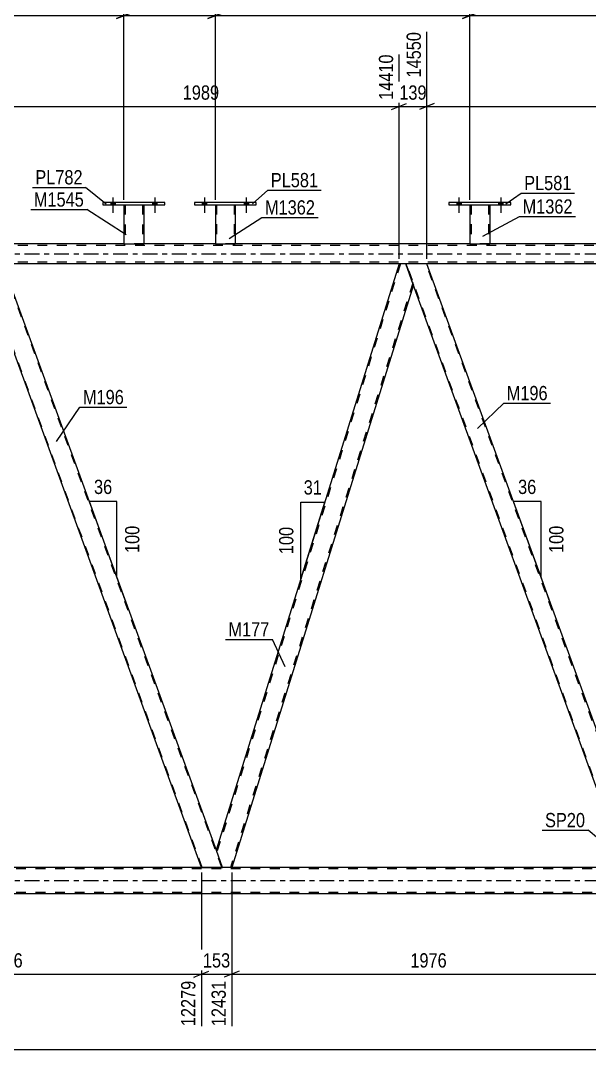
# Model space of a CAD drawing. Header units: millimetres. Extents: x 0 to 841, y 0 to 594.
# Drawn here: x 546.6 to 660.8, y 278.7 to 485.3 of the extents above; entities that cross this region are included whole.
import ezdxf

# ---------------------------------------------------------------- set-up
doc = ezdxf.new("R2010")
doc.units = ezdxf.units.MM
doc.linetypes.add('DXK_LINE_DOT2', pattern=[3.9198, 1.9599, -1.9599])
doc.linetypes.add('DXK_LINE_DOT3', pattern=[5.9187, 2.979, -0.9799, 0.9799, -0.9799])
doc.styles.add('Arial Narrow', font='ARIALN.TTF', dxfattribs={"height": 0.2})

# ---------------------------------------------------------------- blocks, each defined once
blk = doc.blocks.new('Part-318888172-3729 - 3660')
at = {"color": 2, "linetype": 'Continuous'}
for p, q in [((636.79, 448.3), (636.79, 440.46)), ((640.79, 448.3), (640.79, 440.46)), ((636.79, 440.46), (640.79, 440.46))]:
    blk.add_line(p, q, dxfattribs=at)
at = {"color": 7, "linetype": 'DXK_LINE_DOT2'}
for p, q in [((636.79, 448.3), (640.79, 448.3)), ((636.79, 448.3), (636.79, 448.3)), ((636.79, 448.3), (636.79, 448.3)), ((637.03, 448.3), (637.03, 440.46)), ((640.55, 448.3), (640.55, 440.46)), ((640.79, 448.3), (640.79, 448.3)), ((640.79, 448.3), (640.79, 448.3)), ((640.49, 440.46), (640.53, 440.46)), ((640.49, 440.46), (640.53, 440.46)), ((640.53, 440.46), (640.55, 440.46)), ((640.53, 440.46), (640.55, 440.46))]:
    blk.add_line(p, q, dxfattribs=at)
blk = doc.blocks.new('Part-318888172-3734 - 3660')
at = {"color": 2, "linetype": 'Continuous'}
for p, q in [((632.59, 448.78), (632.59, 448.3)), ((644.99, 448.78), (632.59, 448.78)), ((632.59, 448.3), (644.99, 448.3)), ((644.99, 448.3), (644.99, 448.78))]:
    blk.add_line(p, q, dxfattribs=at)
blk = doc.blocks.new('Bolt-318888172-3675 - 3660')
at = {"linetype": 'Continuous'}
for points in [[(634.15, 448.3), (635.03, 448.3), (635.03, 448.78), (634.15, 448.78)], [(642.55, 448.3), (643.43, 448.3), (643.43, 448.78), (642.55, 448.78)]]:
    blk.add_hatch(color=1, dxfattribs=at).paths.add_polyline_path(points)
at = {"color": 1, "linetype": 'Continuous'}
for p, q in [((634.15, 448.78), (634.15, 448.3)), ((634.59, 449.78), (634.59, 446.66)), ((635.03, 448.78), (635.03, 448.3)), ((642.55, 448.78), (642.55, 448.3)), ((642.99, 449.78), (642.99, 446.66)), ((643.43, 448.78), (643.43, 448.3))]:
    blk.add_line(p, q, dxfattribs=at)
blk = doc.blocks.new('Bolt-318888172-3684 - 3660')
at = {"linetype": 'Continuous'}
for points in [[(583.07, 448.3), (583.95, 448.3), (583.95, 448.78), (583.07, 448.78)], [(591.47, 448.3), (592.35, 448.3), (592.35, 448.78), (591.47, 448.78)]]:
    blk.add_hatch(color=1, dxfattribs=at).paths.add_polyline_path(points)
at = {"color": 1, "linetype": 'Continuous'}
for p, q in [((583.07, 448.78), (583.07, 448.3)), ((583.51, 449.78), (583.51, 446.66)), ((583.95, 448.78), (583.95, 448.3)), ((591.47, 448.78), (591.47, 448.3)), ((591.91, 449.78), (591.91, 446.66)), ((592.35, 448.78), (592.35, 448.3))]:
    blk.add_line(p, q, dxfattribs=at)
blk = doc.blocks.new('Bolt-318888172-3685 - 3660')
at = {"linetype": 'Continuous'}
for points in [[(583.07, 448.3), (583.95, 448.3), (583.95, 448.78), (583.07, 448.78)], [(591.47, 448.3), (592.35, 448.3), (592.35, 448.78), (591.47, 448.78)]]:
    blk.add_hatch(color=1, dxfattribs=at).paths.add_polyline_path(points)
at = {"color": 1, "linetype": 'Continuous'}
for p, q in [((583.07, 448.78), (583.07, 448.3)), ((583.51, 449.78), (583.51, 446.66)), ((583.95, 448.78), (583.95, 448.3)), ((591.47, 448.78), (591.47, 448.3)), ((591.91, 449.78), (591.91, 446.66)), ((592.35, 448.78), (592.35, 448.3))]:
    blk.add_line(p, q, dxfattribs=at)
blk = doc.blocks.new('Bolt-318888172-3686 - 3660')
at = {"linetype": 'Continuous'}
for points in [[(634.15, 448.3), (635.03, 448.3), (635.03, 448.78), (634.15, 448.78)], [(642.55, 448.3), (643.43, 448.3), (643.43, 448.78), (642.55, 448.78)]]:
    blk.add_hatch(color=1, dxfattribs=at).paths.add_polyline_path(points)
at = {"color": 1, "linetype": 'Continuous'}
for p, q in [((634.15, 448.78), (634.15, 448.3)), ((634.59, 449.78), (634.59, 446.66)), ((635.03, 448.78), (635.03, 448.3)), ((642.55, 448.78), (642.55, 448.3)), ((642.99, 449.78), (642.99, 446.66)), ((643.43, 448.78), (643.43, 448.3))]:
    blk.add_line(p, q, dxfattribs=at)
blk = doc.blocks.new('Part-318888172-3908 - 3660')
at = {"color": 2, "linetype": 'Continuous'}
for p, q in [((581.51, 448.78), (581.51, 448.3)), ((593.91, 448.78), (581.51, 448.78)), ((581.51, 448.3), (593.91, 448.3)), ((593.91, 448.3), (593.91, 448.78))]:
    blk.add_line(p, q, dxfattribs=at)
blk = doc.blocks.new('Bolt-318888172-4210 - 3660')
at = {"linetype": 'Continuous'}
for points in [[(564.7, 448.29), (565.58, 448.29), (565.58, 448.77), (564.7, 448.77)], [(573.1, 448.29), (573.98, 448.29), (573.98, 448.77), (573.1, 448.77)]]:
    blk.add_hatch(color=1, dxfattribs=at).paths.add_polyline_path(points)
at = {"color": 1, "linetype": 'Continuous'}
for p, q in [((564.7, 448.77), (564.7, 448.29)), ((565.14, 449.77), (565.14, 446.65)), ((565.58, 448.77), (565.58, 448.29)), ((573.1, 448.77), (573.1, 448.29)), ((573.54, 449.77), (573.54, 446.65)), ((573.98, 448.77), (573.98, 448.29))]:
    blk.add_line(p, q, dxfattribs=at)
blk = doc.blocks.new('Part-318888172-3903 - 3660')
at = {"color": 2, "linetype": 'Continuous'}
for p, q in [((585.71, 448.3), (585.71, 440.46)), ((589.71, 448.3), (589.71, 440.46)), ((585.71, 440.46), (589.71, 440.46))]:
    blk.add_line(p, q, dxfattribs=at)
at = {"color": 7, "linetype": 'DXK_LINE_DOT2'}
for p, q in [((585.71, 448.3), (589.71, 448.3)), ((585.71, 448.3), (585.71, 448.3)), ((585.71, 448.3), (585.71, 448.3)), ((585.95, 448.3), (585.95, 440.46)), ((589.47, 448.3), (589.47, 440.46)), ((589.71, 448.3), (589.71, 448.3)), ((589.71, 448.3), (589.71, 448.3)), ((589.41, 440.46), (589.45, 440.46)), ((589.41, 440.46), (589.45, 440.46)), ((589.45, 440.46), (589.47, 440.46)), ((589.45, 440.46), (589.47, 440.46))]:
    blk.add_line(p, q, dxfattribs=at)
blk = doc.blocks.new('Part-318888172-3949 - 3660')
at = {"color": 2, "linetype": 'Continuous'}
for p, q in [((622.59, 436.46), (585.89, 318.71)), ((623.91, 436.46), (622.59, 436.46)), ((625.44, 432.26), (623.91, 436.46)), ((625.45, 432.21), (588.99, 315.24)), ((587.15, 315.24), (585.9, 318.66))]:
    blk.add_line(p, q, dxfattribs=at)
at = {"color": 7, "linetype": 'DXK_LINE_DOT2'}
for p, q in [((622.84, 436.46), (586.02, 318.34)), ((625.32, 432.58), (588.74, 315.24)), ((625.45, 432.21), (625.44, 432.26)), ((625.45, 432.21), (625.44, 432.26)), ((585.89, 318.71), (585.9, 318.66)), ((588.99, 315.24), (587.15, 315.24))]:
    blk.add_line(p, q, dxfattribs=at)
blk = doc.blocks.new('Part-318888172-4012 - 3660')
at = {"color": 7, "linetype": 'DXK_LINE_DOT2'}
for p, q in [((778.93, 315), (103.5, 315)), ((778.93, 310.2), (103.5, 310.2))]:
    blk.add_line(p, q, dxfattribs=at)
at = {"color": 2, "linetype": 'Continuous'}
for p, q in [((663.57, 315.24), (508.5, 315.24)), ((663.57, 309.96), (508.5, 309.96))]:
    blk.add_line(p, q, dxfattribs=at)
at = {"color": 7, "linetype": 'DXK_LINE_DOT3'}
blk.add_line((103.5, 312.6), (778.93, 312.6), dxfattribs=at)
blk = doc.blocks.new('Part-318888172-4017 - 3660')
at = {"color": 2, "linetype": 'Continuous'}
for p, q in [((628.16, 436.46), (623.91, 436.46)), ((670.53, 320.06), (628.16, 436.46)), ((666.27, 320.06), (625.44, 432.26))]:
    blk.add_line(p, q, dxfattribs=at)
at = {"color": 7, "linetype": 'DXK_LINE_DOT2'}
for p, q in [((623.91, 436.46), (625.44, 432.26)), ((668.2, 315.24), (624.08, 436.46)), ((672.11, 315.24), (627.99, 436.46)), ((668.03, 315.24), (666.27, 320.06)), ((672.28, 315.24), (670.53, 320.06)), ((672.28, 315.24), (668.03, 315.24))]:
    blk.add_line(p, q, dxfattribs=at)
blk = doc.blocks.new('Part-318888172-4203 - 3660')
at = {"color": 2, "linetype": 'Continuous'}
for p, q in [((567.34, 448.29), (567.34, 440.46)), ((571.34, 448.29), (571.34, 440.46)), ((567.34, 440.46), (571.34, 440.46))]:
    blk.add_line(p, q, dxfattribs=at)
at = {"color": 7, "linetype": 'DXK_LINE_DOT2'}
for p, q in [((567.34, 448.29), (571.34, 448.29)), ((567.34, 448.29), (567.34, 448.29)), ((567.34, 448.29), (567.34, 448.29)), ((567.58, 448.29), (567.58, 440.46)), ((571.1, 448.29), (571.1, 440.46)), ((571.34, 448.29), (571.34, 448.29)), ((571.34, 448.29), (571.34, 448.29)), ((571.04, 440.46), (571.08, 440.46)), ((571.04, 440.46), (571.08, 440.46)), ((571.08, 440.46), (571.1, 440.46)), ((571.08, 440.46), (571.1, 440.46))]:
    blk.add_line(p, q, dxfattribs=at)
blk = doc.blocks.new('Part-318888172-4034 - 3660')
at = {"color": 2, "linetype": 'Continuous'}
for p, q in [((543.03, 436.46), (538.77, 436.46)), ((585.9, 318.66), (543.03, 436.46)), ((582.89, 315.24), (540.3, 432.26))]:
    blk.add_line(p, q, dxfattribs=at)
at = {"color": 7, "linetype": 'DXK_LINE_DOT2'}
for p, q in [((538.77, 436.46), (540.3, 432.26)), ((583.06, 315.24), (538.94, 436.46)), ((586.98, 315.24), (542.86, 436.46)), ((587.15, 315.24), (585.9, 318.66)), ((582.89, 315.24), (587.15, 315.24))]:
    blk.add_line(p, q, dxfattribs=at)
blk = doc.blocks.new('Part-318888172-4055 - 3660')
at = {"color": 7, "linetype": 'DXK_LINE_DOT2'}
for p, q in [((767.53, 440.14), (103.5, 440.14)), ((571.34, 440.46), (567.34, 440.46)), ((589.71, 440.46), (585.71, 440.46)), ((640.79, 440.46), (636.79, 440.46)), ((767.53, 436.78), (103.5, 436.78)), ((628.16, 436.46), (622.59, 436.46))]:
    blk.add_line(p, q, dxfattribs=at)
at = {"color": 2, "linetype": 'Continuous'}
for p, q in [((567.34, 440.46), (538.63, 440.46)), ((585.71, 440.46), (571.34, 440.46)), ((636.79, 440.46), (589.71, 440.46)), ((687.87, 440.46), (640.79, 440.46)), ((622.59, 436.46), (543.03, 436.46)), ((707.69, 436.46), (628.16, 436.46))]:
    blk.add_line(p, q, dxfattribs=at)
at = {"color": 7, "linetype": 'DXK_LINE_DOT3'}
blk.add_line((103.5, 438.46), (767.53, 438.46), dxfattribs=at)
blk = doc.blocks.new('Part-318888172-4208 - 3660')
at = {"color": 2, "linetype": 'Continuous'}
for p, q in [((563.14, 448.77), (563.14, 448.29)), ((575.54, 448.77), (563.14, 448.77)), ((563.14, 448.29), (575.54, 448.29)), ((575.54, 448.29), (575.54, 448.77))]:
    blk.add_line(p, q, dxfattribs=at)
blk = doc.blocks.new('Bolt-318888172-4209 - 3660')
at = {"linetype": 'Continuous'}
for points in [[(564.7, 448.29), (565.58, 448.29), (565.58, 448.77), (564.7, 448.77)], [(573.1, 448.29), (573.98, 448.29), (573.98, 448.77), (573.1, 448.77)]]:
    blk.add_hatch(color=1, dxfattribs=at).paths.add_polyline_path(points)
at = {"color": 1, "linetype": 'Continuous'}
for p, q in [((564.7, 448.77), (564.7, 448.29)), ((565.14, 449.77), (565.14, 446.65)), ((565.58, 448.77), (565.58, 448.29)), ((573.1, 448.77), (573.1, 448.29)), ((573.54, 449.77), (573.54, 446.65)), ((573.98, 448.77), (573.98, 448.29))]:
    blk.add_line(p, q, dxfattribs=at)
blk = doc.blocks.new('StraightDimension-318888172-15676 - 3660')
at = {"color": 7, "linetype": 'Continuous'}
for p, q in [((636.79, 449.3), (636.79, 496.71)), ((687.87, 449.3), (687.87, 496.71)), ((638.29, 486.87), (635.29, 485.67)), ((636.79, 486.27), (687.87, 486.27)), ((686.37, 485.67), (689.37, 486.87))]:
    blk.add_line(p, q, dxfattribs=at)
at = {"color": 0, "linetype": 'Continuous'}
blk.add_wipeout([(687.27, 497.31), (683.07, 497.31), (683.07, 486.97), (687.27, 486.97)], dxfattribs=at)
at = {"color": 0}
blk.add_wipeout([(666.58, 487.02), (666.58, 491.22), (658.07, 491.22), (658.07, 487.02)], dxfattribs=at)
at = {"color": 3, "linetype": 'Continuous', "style": 'Arial Narrow'}
blk.add_text('16042', height=2.863, rotation=90.0002, dxfattribs=at).set_placement((686.67, 487.57))
at = {"color": 3, "style": 'Arial Narrow'}
blk.add_text('1277', height=2.863, dxfattribs=at).set_placement((658.67, 487.62))
blk = doc.blocks.new('StraightDimension-318888172-15677 - 3660')
at = {"color": 7, "linetype": 'Continuous'}
for p, q in [((585.71, 449.3), (585.71, 496.71)), ((636.79, 449.3), (636.79, 496.71)), ((587.21, 486.87), (584.21, 485.67)), ((585.71, 486.27), (636.79, 486.27)), ((635.29, 485.67), (638.29, 486.87))]:
    blk.add_line(p, q, dxfattribs=at)
at = {"color": 0, "linetype": 'Continuous'}
blk.add_wipeout([(636.19, 497.31), (631.99, 497.31), (631.99, 486.97), (636.19, 486.97)], dxfattribs=at)
at = {"color": 0}
blk.add_wipeout([(615.5, 487.02), (615.5, 491.22), (606.99, 491.22), (606.99, 487.02)], dxfattribs=at)
at = {"color": 3, "linetype": 'Continuous', "style": 'Arial Narrow'}
blk.add_text('14765', height=2.863, rotation=90.0002, dxfattribs=at).set_placement((635.59, 487.57))
at = {"color": 3, "style": 'Arial Narrow'}
blk.add_text('1277', height=2.863, dxfattribs=at).set_placement((607.59, 487.62))
blk = doc.blocks.new('StraightDimension-318888172-4391 - 3660')
at = {"color": 7, "linetype": 'Continuous'}
for p, q in [((503.86, 314.24), (503.86, 283.37)), ((582.89, 314.24), (582.89, 283.37)), ((505.36, 294.41), (502.36, 293.21)), ((503.86, 293.81), (582.89, 293.81)), ((581.39, 293.21), (584.39, 294.41))]:
    blk.add_line(p, q, dxfattribs=at)
at = {"color": 0}
blk.add_wipeout([(547.63, 294.56), (547.63, 298.76), (539.12, 298.76), (539.12, 294.56)], dxfattribs=at)
at = {"color": 0, "linetype": 'Continuous'}
blk.add_wipeout([(582.29, 293.11), (578.09, 293.11), (578.09, 282.77), (582.29, 282.77)], dxfattribs=at)
at = {"color": 3, "style": 'Arial Narrow'}
blk.add_text('1976', height=2.863, dxfattribs=at).set_placement((539.72, 295.16))
at = {"color": 3, "linetype": 'Continuous', "style": 'Arial Narrow'}
blk.add_text('12279', height=2.863, rotation=90.0002, dxfattribs=at).set_placement((581.69, 283.37))
blk = doc.blocks.new('StraightDimension-318888172-4410 - 3660')
at = {"color": 7, "linetype": 'Continuous'}
for p, q in [((582.89, 314.24), (582.89, 283.37)), ((588.99, 314.24), (588.99, 283.37)), ((581.39, 293.21), (584.39, 294.41)), ((582.89, 293.81), (588.99, 293.81)), ((590.49, 294.41), (587.49, 293.21))]:
    blk.add_line(p, q, dxfattribs=at)
at = {"color": 0}
blk.add_wipeout([(589.29, 294.56), (589.29, 298.76), (582.6, 298.76), (582.6, 294.56)], dxfattribs=at)
at = {"color": 0, "linetype": 'Continuous'}
blk.add_wipeout([(588.39, 293.11), (584.19, 293.11), (584.19, 282.77), (588.39, 282.77)], dxfattribs=at)
at = {"color": 3, "style": 'Arial Narrow'}
blk.add_text('153', height=2.863, dxfattribs=at).set_placement((583.2, 295.16))
at = {"color": 3, "linetype": 'Continuous', "style": 'Arial Narrow'}
blk.add_text('12431', height=2.863, rotation=90.0002, dxfattribs=at).set_placement((587.79, 283.37))
blk = doc.blocks.new('StraightDimension-318888172-4429 - 3660')
at = {"color": 7, "linetype": 'Continuous'}
for p, q in [((588.99, 314.24), (588.99, 283.37)), ((668.03, 314.24), (668.03, 283.37)), ((590.49, 294.41), (587.49, 293.21)), ((588.99, 293.81), (668.03, 293.81)), ((666.53, 293.21), (669.53, 294.41))]:
    blk.add_line(p, q, dxfattribs=at)
at = {"color": 0}
blk.add_wipeout([(632.77, 294.56), (632.77, 298.76), (624.25, 298.76), (624.25, 294.56)], dxfattribs=at)
at = {"color": 0, "linetype": 'Continuous'}
blk.add_wipeout([(667.43, 293.11), (663.23, 293.11), (663.23, 282.77), (667.43, 282.77)], dxfattribs=at)
at = {"color": 3, "style": 'Arial Narrow'}
blk.add_text('1976', height=2.863, dxfattribs=at).set_placement((624.85, 295.16))
at = {"color": 3, "linetype": 'Continuous', "style": 'Arial Narrow'}
blk.add_text('14407', height=2.863, rotation=90.0002, dxfattribs=at).set_placement((666.83, 283.37))
blk = doc.blocks.new('StraightDimension-318888172-4530 - 3660')
at = {"color": 7, "linetype": 'Continuous'}
blk.add_line((51.77, 278.71), (789.79, 278.71), dxfattribs=at)
blk = doc.blocks.new('StraightDimension-318888172-4745 - 3660')
at = {"color": 7, "linetype": 'Continuous'}
for p, q in [((543.03, 437.46), (543.03, 483)), ((622.59, 437.46), (622.59, 478.5)), ((544.53, 468.65), (541.53, 467.45)), ((543.03, 468.05), (622.59, 468.05)), ((621.09, 467.45), (624.09, 468.65))]:
    blk.add_line(p, q, dxfattribs=at)
at = {"color": 0, "linetype": 'Continuous'}
blk.add_wipeout([(621.99, 479.1), (617.79, 479.1), (617.79, 468.75), (621.99, 468.75)], dxfattribs=at)
at = {"color": 0}
blk.add_wipeout([(587.07, 468.8), (587.07, 473), (578.55, 473), (578.55, 468.8)], dxfattribs=at)
at = {"color": 3, "linetype": 'Continuous', "style": 'Arial Narrow'}
blk.add_text('14410', height=2.863, rotation=90.0002, dxfattribs=at).set_placement((621.39, 469.35))
at = {"color": 3, "style": 'Arial Narrow'}
blk.add_text('1989', height=2.863, dxfattribs=at).set_placement((579.15, 469.4))
blk = doc.blocks.new('StraightDimension-318888172-4764 - 3660')
at = {"color": 7, "linetype": 'Continuous'}
for p, q in [((628.16, 437.46), (628.16, 483)), ((622.59, 437.46), (622.59, 478.5)), ((621.09, 467.45), (624.09, 468.65)), ((622.59, 468.05), (628.16, 468.05)), ((629.66, 468.65), (626.66, 467.45))]:
    blk.add_line(p, q, dxfattribs=at)
at = {"color": 0}
blk.add_wipeout([(628.72, 468.8), (628.72, 473), (622.03, 473), (622.03, 468.8)], dxfattribs=at)
at = {"color": 0, "linetype": 'Continuous'}
blk.add_wipeout([(627.56, 483.6), (623.36, 483.6), (623.36, 473.25), (627.56, 473.25)], dxfattribs=at)
at = {"color": 3, "linetype": 'Continuous', "style": 'Arial Narrow'}
blk.add_text('14550', height=2.863, rotation=90.0002, dxfattribs=at).set_placement((626.96, 473.85))
at = {"color": 3, "style": 'Arial Narrow'}
blk.add_text('139', height=2.863, dxfattribs=at).set_placement((622.63, 469.4))
blk = doc.blocks.new('StraightDimension-318888172-4783 - 3660')
at = {"color": 7, "linetype": 'Continuous'}
for p, q in [((628.16, 437.46), (628.16, 483)), ((707.72, 437.46), (707.72, 478.5)), ((629.66, 468.65), (626.66, 467.45)), ((628.16, 468.05), (707.72, 468.05)), ((706.22, 467.45), (709.22, 468.65))]:
    blk.add_line(p, q, dxfattribs=at)
at = {"color": 0, "linetype": 'Continuous'}
blk.add_wipeout([(707.12, 479.1), (702.92, 479.1), (702.92, 468.75), (707.12, 468.75)], dxfattribs=at)
at = {"color": 0}
blk.add_wipeout([(672.2, 468.8), (672.2, 473), (663.69, 473), (663.69, 468.8)], dxfattribs=at)
at = {"color": 3, "linetype": 'Continuous', "style": 'Arial Narrow'}
blk.add_text('16539', height=2.863, rotation=90.0002, dxfattribs=at).set_placement((706.52, 469.35))
at = {"color": 3, "style": 'Arial Narrow'}
blk.add_text('1989', height=2.863, dxfattribs=at).set_placement((664.29, 469.4))
blk = doc.blocks.new('StraightDimension-318888172-15678 - 3660')
at = {"color": 7, "linetype": 'Continuous'}
for p, q in [((567.34, 449.29), (567.34, 496.71)), ((585.71, 449.3), (585.71, 496.71)), ((568.84, 486.87), (565.84, 485.67)), ((567.34, 486.27), (585.71, 486.27)), ((584.21, 485.67), (587.21, 486.87))]:
    blk.add_line(p, q, dxfattribs=at)
at = {"color": 0, "linetype": 'Continuous'}
blk.add_wipeout([(585.11, 497.31), (580.91, 497.31), (580.91, 486.97), (585.11, 486.97)], dxfattribs=at)
at = {"color": 0}
blk.add_wipeout([(579.87, 487.02), (579.87, 491.22), (573.18, 491.22), (573.18, 487.02)], dxfattribs=at)
at = {"color": 3, "linetype": 'Continuous', "style": 'Arial Narrow'}
blk.add_text('13488', height=2.863, rotation=90.0002, dxfattribs=at).set_placement((584.51, 487.57))
at = {"color": 3, "style": 'Arial Narrow'}
blk.add_text('459', height=2.863, dxfattribs=at).set_placement((573.78, 487.62))
blk = doc.blocks.new('StraightDimension-318888172-15679 - 3660')
at = {"color": 7, "linetype": 'Continuous'}
for p, q in [((534.63, 449.3), (534.63, 496.71)), ((567.34, 449.29), (567.34, 496.71)), ((536.13, 486.87), (533.13, 485.67)), ((534.63, 486.27), (567.34, 486.27)), ((565.84, 485.67), (568.84, 486.87))]:
    blk.add_line(p, q, dxfattribs=at)
at = {"color": 0, "linetype": 'Continuous'}
blk.add_wipeout([(566.74, 497.31), (562.54, 497.31), (562.54, 486.97), (566.74, 486.97)], dxfattribs=at)
at = {"color": 0}
blk.add_wipeout([(554.32, 487.02), (554.32, 491.22), (547.64, 491.22), (547.64, 487.02)], dxfattribs=at)
at = {"color": 3, "linetype": 'Continuous', "style": 'Arial Narrow'}
blk.add_text('13029', height=2.863, rotation=90.0002, dxfattribs=at).set_placement((566.14, 487.57))
at = {"color": 3, "style": 'Arial Narrow'}
blk.add_text('818', height=2.863, dxfattribs=at).set_placement((548.24, 487.62))
blk = doc.blocks.new('AngleDimension-318888172-16043 - 3660')
at = {"color": 7, "linetype": 'Continuous'}
for p, q in [((602.86, 388.62), (607.68, 388.62)), ((602.86, 373.16), (607.68, 388.62)), ((602.86, 373.16), (602.86, 388.62)), ((602.91, 373.32), (602.86, 373.16))]:
    blk.add_line(p, q, dxfattribs=at)
at = {"color": 0}
for points in [[(607.7, 389.52), (607.7, 393.72), (602.84, 393.72), (602.84, 389.52)], [(601.96, 384.23), (597.76, 384.23), (597.76, 377.55), (601.96, 377.55)]]:
    blk.add_wipeout(points, dxfattribs=at)
at = {"color": 3, "style": 'Arial Narrow'}
blk.add_text('31', height=2.863, dxfattribs=at).set_placement((603.44, 390.12))
blk.add_text('100', height=2.863, rotation=90.0002, dxfattribs=at).set_placement((601.36, 378.15))
blk = doc.blocks.new('AngleDimension-318888172-16045 - 3660')
at = {"color": 7, "linetype": 'Continuous'}
for p, q in [((565.94, 388.73), (560.4, 388.73)), ((565.94, 373.51), (560.4, 388.73)), ((565.94, 373.51), (565.94, 388.73)), ((567.87, 368.21), (565.94, 373.51))]:
    blk.add_line(p, q, dxfattribs=at)
at = {"color": 0}
for points in [[(565.6, 389.63), (565.6, 393.83), (560.74, 393.83), (560.74, 389.63)], [(571.04, 384.47), (566.84, 384.47), (566.84, 377.78), (571.04, 377.78)]]:
    blk.add_wipeout(points, dxfattribs=at)
at = {"color": 3, "style": 'Arial Narrow'}
blk.add_text('36', height=2.863, dxfattribs=at).set_placement((561.34, 390.23))
blk.add_text('100', height=2.863, rotation=90.0002, dxfattribs=at).set_placement((570.44, 378.38))
blk = doc.blocks.new('AngleDimension-318888172-16073 - 3660')
at = {"color": 7, "linetype": 'Continuous'}
for p, q in [((651.08, 388.73), (645.53, 388.73)), ((651.08, 373.51), (645.53, 388.73)), ((651.08, 373.51), (651.08, 388.73)), ((653, 368.21), (651.08, 373.51))]:
    blk.add_line(p, q, dxfattribs=at)
at = {"color": 0}
for points in [[(650.73, 389.63), (650.73, 393.83), (645.88, 393.83), (645.88, 389.63)], [(656.18, 384.47), (651.98, 384.47), (651.98, 377.78), (656.18, 377.78)]]:
    blk.add_wipeout(points, dxfattribs=at)
at = {"color": 3, "style": 'Arial Narrow'}
blk.add_text('36', height=2.863, dxfattribs=at).set_placement((646.48, 390.23))
blk.add_text('100', height=2.863, rotation=90.0002, dxfattribs=at).set_placement((655.58, 378.38))
blk = doc.blocks.new('Mark-318888172-3730 - 3660')
at = {"color": 0}
blk.add_wipeout([(657.2, 451.24), (657.2, 454.24), (647.7, 454.24), (647.7, 451.24)], dxfattribs=at)
blk.add_wipeout([(657.2, 451.24), (657.2, 454.24), (647.7, 454.24), (647.7, 451.24)], dxfattribs=at)
at = {"color": 30, "linetype": 'Continuous'}
for p, q in [((644.03, 448.52), (647.1, 450.64)), ((647.1, 450.64), (657.8, 450.64))]:
    blk.add_line(p, q, dxfattribs=at)
at = {"color": 3, "style": 'Arial Narrow'}
blk.add_text('PL581', height=2.863, dxfattribs=at).set_placement((647.7, 451.24))
blk = doc.blocks.new('Mark-318888172-4199 - 3660')
at = {"color": 0}
blk.add_wipeout([(559.31, 447.93), (559.31, 450.93), (549.26, 450.93), (549.26, 447.93)], dxfattribs=at)
blk.add_wipeout([(559.31, 447.93), (559.31, 450.93), (549.26, 450.93), (549.26, 447.93)], dxfattribs=at)
at = {"color": 30, "linetype": 'Continuous'}
for p in [(548.66, 447.33), (567.8, 442.25)]:
    blk.add_line(p, (559.91, 447.33), dxfattribs=at)
at = {"color": 3, "style": 'Arial Narrow'}
blk.add_text('M1545', height=2.863, dxfattribs=at).set_placement((549.26, 447.93))
blk = doc.blocks.new('Mark-318888172-3725 - 3660')
at = {"color": 0}
blk.add_wipeout([(657.43, 446.52), (657.43, 449.52), (647.38, 449.52), (647.38, 446.52)], dxfattribs=at)
blk.add_wipeout([(657.43, 446.52), (657.43, 449.52), (647.38, 449.52), (647.38, 446.52)], dxfattribs=at)
at = {"color": 30, "linetype": 'Continuous'}
for p, q in [((639.4, 442), (646.78, 445.92)), ((646.78, 445.92), (658.03, 445.92))]:
    blk.add_line(p, q, dxfattribs=at)
at = {"color": 3, "style": 'Arial Narrow'}
blk.add_text('M1362', height=2.863, dxfattribs=at).set_placement((647.38, 446.52))
blk = doc.blocks.new('Mark-318888172-3849 - 3660')
at = {"color": 0}
blk.add_wipeout([(659.93, 323.32), (659.93, 326.32), (651.89, 326.32), (651.89, 323.32)], dxfattribs=at)
blk.add_wipeout([(659.93, 323.32), (659.93, 326.32), (651.89, 326.32), (651.89, 323.32)], dxfattribs=at)
at = {"color": 30, "linetype": 'Continuous'}
for p in [(651.29, 322.72), (664.72, 319.26)]:
    blk.add_line(p, (660.53, 322.72), dxfattribs=at)
at = {"color": 3, "style": 'Arial Narrow'}
blk.add_text('SP20', height=2.863, dxfattribs=at).set_placement((651.89, 323.32))
blk = doc.blocks.new('Mark-318888172-3899 - 3660')
at = {"color": 0}
blk.add_wipeout([(605.72, 446.34), (605.72, 449.34), (595.66, 449.34), (595.66, 446.34)], dxfattribs=at)
blk.add_wipeout([(605.72, 446.34), (605.72, 449.34), (595.66, 449.34), (595.66, 446.34)], dxfattribs=at)
at = {"color": 30, "linetype": 'Continuous'}
for p, q in [((588.48, 441.56), (595.06, 445.74)), ((595.06, 445.74), (606.32, 445.74))]:
    blk.add_line(p, q, dxfattribs=at)
at = {"color": 3, "style": 'Arial Narrow'}
blk.add_text('M1362', height=2.863, dxfattribs=at).set_placement((595.66, 446.34))
blk = doc.blocks.new('Mark-318888172-3904 - 3660')
at = {"color": 0}
blk.add_wipeout([(606.33, 451.82), (606.33, 454.82), (596.83, 454.82), (596.83, 451.82)], dxfattribs=at)
blk.add_wipeout([(606.33, 451.82), (606.33, 454.82), (596.83, 454.82), (596.83, 451.82)], dxfattribs=at)
at = {"color": 30, "linetype": 'Continuous'}
for p, q in [((593.19, 448.46), (596.23, 451.22)), ((596.23, 451.22), (606.93, 451.22))]:
    blk.add_line(p, q, dxfattribs=at)
at = {"color": 3, "style": 'Arial Narrow'}
blk.add_text('PL581', height=2.863, dxfattribs=at).set_placement((596.83, 451.82))
blk = doc.blocks.new('Mark-318888172-3945 - 3660')
at = {"color": 0}
blk.add_wipeout([(596.55, 361.63), (596.55, 364.63), (588.33, 364.63), (588.33, 361.63)], dxfattribs=at)
blk.add_wipeout([(596.55, 361.63), (596.55, 364.63), (588.33, 364.63), (588.33, 361.63)], dxfattribs=at)
at = {"color": 30, "linetype": 'Continuous'}
for p in [(587.73, 361.03), (599.74, 355.52)]:
    blk.add_line(p, (597.15, 361.03), dxfattribs=at)
at = {"color": 3, "style": 'Arial Narrow'}
blk.add_text('M177', height=2.863, dxfattribs=at).set_placement((588.33, 361.63))
blk = doc.blocks.new('Mark-318888172-4013 - 3660')
at = {"color": 0}
blk.add_wipeout([(652.42, 409.06), (652.42, 412.06), (644.2, 412.06), (644.2, 409.06)], dxfattribs=at)
blk.add_wipeout([(652.42, 409.06), (652.42, 412.06), (644.2, 412.06), (644.2, 409.06)], dxfattribs=at)
at = {"color": 30, "linetype": 'Continuous'}
for p, q in [((638.36, 403.36), (643.6, 408.46)), ((643.6, 408.46), (653.02, 408.46))]:
    blk.add_line(p, q, dxfattribs=at)
at = {"color": 3, "style": 'Arial Narrow'}
blk.add_text('M196', height=2.863, dxfattribs=at).set_placement((644.2, 409.06))
blk = doc.blocks.new('Mark-318888172-4030 - 3660')
at = {"color": 0}
blk.add_wipeout([(567.34, 408.26), (567.34, 411.26), (559.12, 411.26), (559.12, 408.26)], dxfattribs=at)
blk.add_wipeout([(567.34, 408.26), (567.34, 411.26), (559.12, 411.26), (559.12, 408.26)], dxfattribs=at)
at = {"color": 30, "linetype": 'Continuous'}
for p, q in [((553.79, 400.78), (558.52, 407.66)), ((558.52, 407.66), (567.94, 407.66))]:
    blk.add_line(p, q, dxfattribs=at)
at = {"color": 3, "style": 'Arial Narrow'}
blk.add_text('M196', height=2.863, dxfattribs=at).set_placement((559.12, 408.26))
blk = doc.blocks.new('Mark-318888172-4204 - 3660')
at = {"color": 0}
blk.add_wipeout([(559.06, 452.39), (559.06, 455.39), (549.56, 455.39), (549.56, 452.39)], dxfattribs=at)
blk.add_wipeout([(559.06, 452.39), (559.06, 455.39), (549.56, 455.39), (549.56, 452.39)], dxfattribs=at)
at = {"color": 30, "linetype": 'Continuous'}
for p in [(548.96, 451.79), (563.77, 448.42)]:
    blk.add_line(p, (559.66, 451.79), dxfattribs=at)
at = {"color": 3, "style": 'Arial Narrow'}
blk.add_text('PL782', height=2.863, dxfattribs=at).set_placement((549.56, 452.39))

msp = doc.modelspace()

# ---------------------------------------------------------------- block references
for name in ['Part-318888172-4208 - 3660', 'Bolt-318888172-4210 - 3660', 'Bolt-318888172-4209 - 3660', 'Part-318888172-4203 - 3660', 'Part-318888172-3908 - 3660', 'Bolt-318888172-3684 - 3660', 'Bolt-318888172-3685 - 3660', 'Part-318888172-3903 - 3660', 'Part-318888172-3734 - 3660', 'Bolt-318888172-3675 - 3660', 'Bolt-318888172-3686 - 3660', 'Part-318888172-3729 - 3660', 'Part-318888172-4055 - 3660', 'Part-318888172-4034 - 3660', 'Part-318888172-3949 - 3660', 'Part-318888172-4017 - 3660', 'Part-318888172-4012 - 3660']:
    msp.add_blockref(name, (0, 0))

# ---------------------------------------------------------------- next in the draw order: block references
for name in ['StraightDimension-318888172-15676 - 3660', 'StraightDimension-318888172-4391 - 3660']:
    msp.add_blockref(name, (0, 0))

# ---------------------------------------------------------------- next in the draw order: block references
for name in ['StraightDimension-318888172-15677 - 3660', 'StraightDimension-318888172-4410 - 3660']:
    msp.add_blockref(name, (0, 0))

# ---------------------------------------------------------------- next in the draw order: block references
for name in ['StraightDimension-318888172-4745 - 3660', 'StraightDimension-318888172-4429 - 3660']:
    msp.add_blockref(name, (0, 0))

# ---------------------------------------------------------------- next in the draw order: block references
for name in ['StraightDimension-318888172-15678 - 3660', 'StraightDimension-318888172-4764 - 3660', 'Mark-318888172-3899 - 3660', 'StraightDimension-318888172-4530 - 3660']:
    msp.add_blockref(name, (0, 0))

# ---------------------------------------------------------------- next in the draw order: block references
for name in ['StraightDimension-318888172-15679 - 3660', 'StraightDimension-318888172-4783 - 3660', 'Mark-318888172-3904 - 3660', 'Mark-318888172-4030 - 3660', 'Mark-318888172-4013 - 3660', 'AngleDimension-318888172-16045 - 3660', 'AngleDimension-318888172-16043 - 3660', 'AngleDimension-318888172-16073 - 3660', 'Mark-318888172-3945 - 3660', 'Mark-318888172-3849 - 3660']:
    msp.add_blockref(name, (0, 0))

# ---------------------------------------------------------------- next in the draw order: block references
for name in ['Mark-318888172-3730 - 3660', 'Mark-318888172-4199 - 3660']:
    msp.add_blockref(name, (0, 0))

# ---------------------------------------------------------------- next in the draw order: block references
for name in ['Mark-318888172-4204 - 3660', 'Mark-318888172-3725 - 3660']:
    msp.add_blockref(name, (0, 0))

doc.saveas('drawing.dxf')
